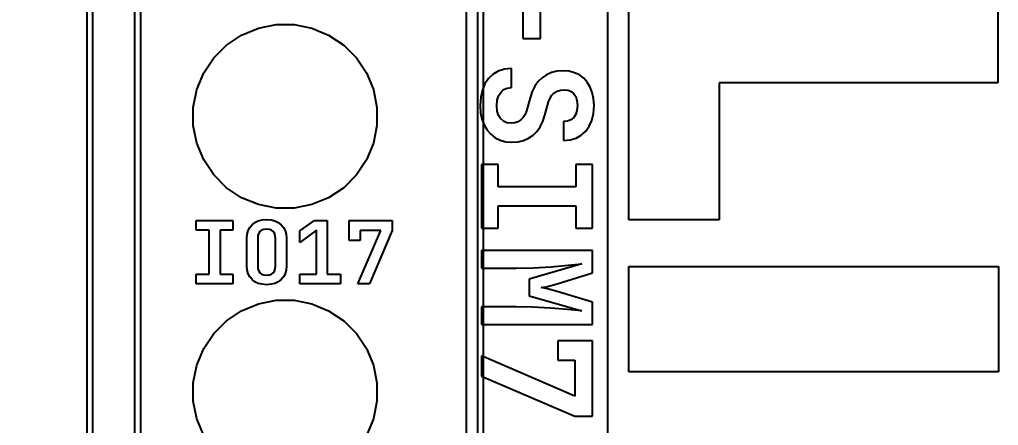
# Model space of a CAD drawing. Extents: x 100 to 191, y -173 to -30.
# Drawn here: x 130.88 to 139.9, y -80.13 to -76.39 of the extents above; entities that cross this region are included whole.
import ezdxf

# ---------------------------------------------------------------- set-up
doc = ezdxf.new("R2010")
doc.units = 0
doc.layers.get('0').update_dxf_attribs({"linetype": 'CONTINUOUS'})
doc.layers.get('Defpoints').update_dxf_attribs({"linetype": 'CONTINUOUS'})
doc.layers.add('BLACK', color=7, linetype='CONTINUOUS')
doc.dimstyles.get("Standard").update_dxf_attribs({"dimtxt": 3, "dimasz": 3, "dimexe": 0.18, "dimexo": 0.0625, "dimgap": 0.09, "dimtad": 0, "dimtih": 1, "dimtoh": 1, "dimzin": 0, "dimdsep": 46, "dimtxsty": 'Standard', "dimcen": 0.09, "dimclrd": 3, "dimclre": 3, "dimclrt": 3, "dimadec": 0, "dimazin": 0, "dimtfac": 1, "dimtofl": 0, "dimtmove": 0, "dimatfit": 3, "dimfxl": 1, "dimtolj": 1, "dimtzin": 0, "dimarcsym": 0})

# ---------------------------------------------------------------- blocks, each defined once
blk = doc.blocks.new('*D10')
at = {"color": 3, "linetype": 'Continuous', "lineweight": -2}
for p, q in [((133.262, -59.5056), (108.8342, -59.5056)), ((109.0142, -62.5056), (109.0142, -73.2024)), ((109.0142, -92.0656), (109.0142, -76.3824)), ((133.262, -95.0656), (108.8342, -95.0656))]:
    blk.add_line(p, q, dxfattribs=at)
at = {"color": 3, "linetype": 'Continuous'}
for points in [[(108.5142, -62.5056), (109.5142, -62.5056), (109.0142, -59.5056)], [(108.5142, -92.0656), (109.5142, -92.0656), (109.0142, -95.0656)]]:
    blk.add_solid(points, dxfattribs=at)
at = {"layer": 'Defpoints', "color": 0, "linetype": 'Continuous'}
for p in [(133.3245, -59.5056), (109.0142, -95.0656), (133.3245, -95.0656)]:
    blk.add_point(p, dxfattribs=at)
at = {"color": 3, "linetype": 'Continuous', "insert": (109.0142, -74.7924), "char_height": 3, "attachment_point": 5}
blk.add_mtext('\\A1;35.56', dxfattribs=at)
blk = doc.blocks.new('*D15')
at = {"color": 3, "linetype": 'Continuous', "lineweight": -2}
for p, q in [((134.512, -52.3956), (105.8707, -52.3909)), ((106.0503, -55.391), (106.042, -106.5032)), ((106.0332, -160.7954), (106.0415, -109.6832)), ((134.494, -163.8), (105.8527, -163.7954))]:
    blk.add_line(p, q, dxfattribs=at)
at = {"color": 3, "linetype": 'Continuous'}
for points in [[(105.5503, -55.3909), (106.5503, -55.391), (106.0507, -52.391)], [(105.5332, -160.7953), (106.5332, -160.7955), (106.0327, -163.7954)]]:
    blk.add_solid(points, dxfattribs=at)
at = {"layer": 'Defpoints', "color": 0, "linetype": 'Continuous'}
for p in [(134.5745, -52.3956), (106.0327, -163.7954), (134.5565, -163.8)]:
    blk.add_point(p, dxfattribs=at)
at = {"color": 3, "linetype": 'Continuous', "insert": (106.0417, -108.0932), "char_height": 3, "attachment_point": 5}
blk.add_mtext('\\A1;111.40', dxfattribs=at)

msp = doc.modelspace()

# ---------------------------------------------------------------- linework, layer by layer
at = {"layer": 'BLACK', "linetype": 'Continuous'}
for p, q in [((131.9407, -158.241995), (131.9407, -51.77095)), ((131.9907, -51.77095), (131.9907, -158.242)), ((131.4995, -96.86557), (131.4995, -55.16557)), ((135.1495, -55.16557), (135.1495, -96.86557)), ((131.5495, -55.19057), (131.5495, -96.84057)), ((135.0995, -96.84057), (135.0995, -55.19057)), ((134.995517, -93.565847), (134.995517, -75.024927)), ((136.294784, -75.024927), (136.294784, -93.565847)), ((136.489499, -78.240119), (136.489499, -76.003832)), ((139.888382, -76.003832), (139.888382, -76.974941)), ((135.51503, -76.120671), (135.51503, -76.568368)), ((135.677329, -76.568368), (135.677329, -76.120671)), ((133.077758, -76.472171), (133.241185, -76.439663)), ((133.241185, -76.439663), (133.407815, -76.439663)), ((133.407815, -76.439663), (133.571242, -76.472171)), ((132.785266, -76.628511), (132.923813, -76.535937)), ((132.923813, -76.535937), (133.077758, -76.472171)), ((133.571242, -76.472171), (133.725187, -76.535937)), ((133.725187, -76.535937), (133.863734, -76.628511)), ((132.667441, -76.746336), (132.785266, -76.628511)), ((133.863734, -76.628511), (133.981559, -76.746336)), ((135.51503, -76.568368), (135.677329, -76.568368)), ((132.574867, -76.884883), (132.667441, -76.746336)), ((133.981559, -76.746336), (134.074133, -76.884883)), ((132.511101, -77.038828), (132.574867, -76.884883)), ((134.074133, -76.884883), (134.137899, -77.038828)), ((135.240085, -76.89725), (135.198125, -76.93748)), ((135.288269, -76.868487), (135.240085, -76.89725)), ((135.343884, -76.850513), (135.288269, -76.868487)), ((135.408723, -76.843752), (135.343884, -76.850513)), ((135.408723, -77.01863), (135.408723, -76.843752)), ((135.7328, -76.901604), (135.691312, -76.929786)), ((135.778272, -76.881415), (135.7328, -76.901604)), ((135.828481, -76.869031), (135.778272, -76.881415)), ((135.884386, -76.864757), (135.828481, -76.869031)), ((135.941089, -76.869336), (135.884386, -76.864757)), ((135.99105, -76.882513), (135.941089, -76.869336)), ((136.03545, -76.903896), (135.99105, -76.882513)), ((136.074833, -76.933443), (136.03545, -76.903896)), ((135.165423, -76.985356), (135.141257, -77.04169)), ((135.198125, -76.93748), (135.165423, -76.985356)), ((135.655495, -76.964603), (135.625141, -77.006433)), ((135.691312, -76.929786), (135.655495, -76.964603)), ((136.107817, -76.970233), (136.074833, -76.933443)), ((136.134796, -77.015149), (136.107817, -76.970233)), ((139.888382, -76.974941), (137.323832, -76.974941)), ((137.323832, -76.974941), (137.323832, -78.240119)), ((132.478593, -77.202255), (132.511101, -77.038828)), ((134.137899, -77.038828), (134.170407, -77.202255)), ((135.141257, -77.04169), (135.125951, -77.108073)), ((135.291013, -77.096227), (135.310049, -77.064059)), ((135.310049, -77.064059), (135.336671, -77.038968)), ((135.336671, -77.038968), (135.368961, -77.023911)), ((135.368961, -77.023911), (135.408723, -77.01863)), ((135.600153, -77.056208), (135.580792, -77.115166)), ((135.625141, -77.006433), (135.600153, -77.056208)), ((135.764671, -77.116941), (135.782176, -77.089575)), ((135.782176, -77.089575), (135.803908, -77.068272)), ((135.803908, -77.068272), (135.829954, -77.05258)), ((135.829954, -77.05258), (135.859722, -77.042978)), ((135.859722, -77.042978), (135.894156, -77.039634)), ((135.894156, -77.039634), (135.930757, -77.044025)), ((135.930757, -77.044025), (135.960293, -77.056421)), ((135.960293, -77.056421), (135.984404, -77.076698)), ((135.984404, -77.076698), (136.001835, -77.103304)), ((136.153735, -77.064351), (136.134796, -77.015149)), ((136.165614, -77.120601), (136.153735, -77.064351)), ((135.125951, -77.108073), (135.120517, -77.186485)), ((135.27439, -77.18789), (135.278815, -77.136772)), ((135.278815, -77.136772), (135.291013, -77.096227)), ((135.580792, -77.115166), (135.548613, -77.232708)), ((135.717874, -77.273253), (135.751457, -77.151559)), ((135.751457, -77.151559), (135.764671, -77.116941)), ((136.001835, -77.103304), (136.01311, -77.138182)), ((136.017254, -77.183738), (136.012978, -77.230116)), ((136.01311, -77.138182), (136.017254, -77.183738)), ((136.164461, -77.259177), (136.169784, -77.185142)), ((136.169784, -77.185142), (136.165614, -77.120601)), ((132.478593, -77.368885), (132.478593, -77.202255)), ((134.170407, -77.202255), (134.170407, -77.368885)), ((135.120517, -77.186485), (135.124811, -77.252858)), ((135.124811, -77.252858), (135.137113, -77.311462)), ((135.278752, -77.237162), (135.27439, -77.18789)), ((135.290729, -77.275809), (135.278752, -77.237162)), ((135.535425, -77.267312), (135.517695, -77.295416)), ((135.548613, -77.232708), (135.535425, -77.267312)), ((135.698472, -77.332986), (135.717874, -77.273253)), ((136.00126, -77.266179), (135.982999, -77.294197)), ((136.012978, -77.230116), (136.00126, -77.266179)), ((136.149461, -77.321803), (136.164461, -77.259177)), ((135.137113, -77.311462), (135.156848, -77.363439)), ((135.156848, -77.363439), (135.184909, -77.411114)), ((135.309377, -77.306103), (135.290729, -77.275809)), ((135.335311, -77.329592), (135.309377, -77.306103)), ((135.366902, -77.343787), (135.335311, -77.329592)), ((135.405914, -77.348785), (135.366902, -77.343787)), ((135.439333, -77.345264), (135.405914, -77.348785)), ((135.468883, -77.335024), (135.439333, -77.345264)), ((135.495429, -77.31801), (135.468883, -77.335024)), ((135.517695, -77.295416), (135.495429, -77.31801)), ((135.673557, -77.383073), (135.698472, -77.332986)), ((135.926919, -77.328758), (135.888599, -77.333397)), ((135.888599, -77.333397), (135.888599, -77.508275)), ((135.957809, -77.315654), (135.926919, -77.328758)), ((135.982999, -77.294197), (135.957809, -77.315654)), ((136.125734, -77.374939), (136.149461, -77.321803)), ((132.511101, -77.532312), (132.478593, -77.368885)), ((134.170407, -77.368885), (134.137899, -77.532312)), ((135.184909, -77.411114), (135.219067, -77.4502)), ((135.219067, -77.4502), (135.259674, -77.481653)), ((135.608025, -77.459305), (135.64343, -77.424842)), ((135.64343, -77.424842), (135.673557, -77.383073)), ((136.05255, -77.457831), (136.093519, -77.420104)), ((136.093519, -77.420104), (136.125734, -77.374939)), ((132.574867, -77.686257), (132.511101, -77.532312)), ((134.137899, -77.532312), (134.074133, -77.686257)), ((135.259674, -77.481653), (135.305603, -77.504743)), ((135.305603, -77.504743), (135.356301, -77.518815)), ((135.356301, -77.518815), (135.412875, -77.523663)), ((135.412875, -77.523663), (135.470338, -77.519378)), ((135.470338, -77.519378), (135.521352, -77.507034)), ((135.521352, -77.507034), (135.566971, -77.487038)), ((135.566971, -77.487038), (135.608025, -77.459305)), ((135.888599, -77.508275), (135.951506, -77.501867)), ((135.951506, -77.501867), (136.005599, -77.484904)), ((136.005599, -77.484904), (136.05255, -77.457831)), ((132.667441, -77.824804), (132.574867, -77.686257)), ((134.074133, -77.686257), (133.981559, -77.824804)), ((135.288372, -77.729132), (135.1345, -77.729132)), ((135.1345, -77.729132), (135.1345, -78.316719)), ((135.288372, -77.934784), (135.288372, -77.729132)), ((136.155801, -77.729132), (136.001867, -77.729132)), ((136.001867, -77.729132), (136.001867, -77.934784)), ((136.155801, -78.316719), (136.155801, -77.729132)), ((132.785266, -77.942629), (132.667441, -77.824804)), ((133.981559, -77.824804), (133.863734, -77.942629)), ((132.923813, -78.035203), (132.785266, -77.942629)), ((133.863734, -77.942629), (133.725187, -78.035203)), ((136.001867, -77.934784), (135.288372, -77.934784)), ((133.077758, -78.098969), (132.923813, -78.035203)), ((133.725187, -78.035203), (133.571242, -78.098969)), ((133.241185, -78.131477), (133.077758, -78.098969)), ((133.407815, -78.131477), (133.241185, -78.131477)), ((133.571242, -78.098969), (133.407815, -78.131477)), ((135.288372, -78.316719), (135.288372, -78.111067)), ((135.288372, -78.111067), (136.001867, -78.111067)), ((136.001867, -78.111067), (136.001867, -78.316719)), ((132.506455, -78.332714), (132.506455, -78.244741)), ((132.506455, -78.244741), (132.842262, -78.244741)), ((132.842262, -78.244741), (132.842262, -78.332714)), ((133.02086, -78.283545), (133.046697, -78.263636)), ((133.046697, -78.263636), (133.076894, -78.249104)), ((133.076894, -78.249104), (133.112292, -78.239977)), ((133.112292, -78.239977), (133.153989, -78.236749)), ((133.153989, -78.236749), (133.195667, -78.239976)), ((133.195667, -78.239976), (133.231054, -78.249103)), ((133.231054, -78.249103), (133.261246, -78.263634)), ((133.261246, -78.263634), (133.287083, -78.283545)), ((133.460099, -78.341508), (133.594414, -78.244741)), ((133.594414, -78.244741), (133.712747, -78.244741)), ((133.712747, -78.244741), (133.712747, -78.740476)), ((133.914901, -78.427841), (133.914901, -78.244741)), ((133.914901, -78.244741), (134.310694, -78.244741)), ((134.310694, -78.244741), (134.310694, -78.337495)), ((137.323832, -78.240119), (136.489499, -78.240119)), ((132.623986, -78.332714), (132.506455, -78.332714)), ((132.623986, -78.740476), (132.623986, -78.332714)), ((132.842262, -78.332714), (132.724731, -78.332714)), ((132.724731, -78.332714), (132.724731, -78.740476)), ((132.975017, -78.370473), (132.984482, -78.337141)), ((132.984482, -78.337141), (132.999709, -78.308417)), ((132.999709, -78.308417), (133.02086, -78.283545)), ((133.092397, -78.346707), (133.081297, -78.362578)), ((133.107648, -78.334929), (133.092397, -78.346707)), ((133.127687, -78.32743), (133.107648, -78.334929)), ((133.153989, -78.324688), (133.127687, -78.32743)), ((133.180268, -78.327429), (133.153989, -78.324688)), ((133.200296, -78.334928), (133.180268, -78.327429)), ((133.215546, -78.346707), (133.200296, -78.334928)), ((133.226667, -78.362581), (133.215546, -78.346707)), ((133.287083, -78.283545), (133.308288, -78.308425)), ((133.308288, -78.308425), (133.323522, -78.337035)), ((133.323522, -78.337035), (133.332972, -78.370106)), ((133.612804, -78.333482), (133.460099, -78.447034)), ((133.460099, -78.447034), (133.460099, -78.341508)), ((133.612804, -78.740476), (133.612804, -78.333482)), ((133.99408, -78.828415), (134.206738, -78.337495)), ((134.206738, -78.337495), (134.015646, -78.337495)), ((134.015646, -78.337495), (134.015646, -78.427841)), ((134.310694, -78.337495), (134.101212, -78.828415)), ((135.1345, -78.316719), (135.288372, -78.316719)), ((136.001867, -78.316719), (136.155801, -78.316719)), ((132.971692, -78.409451), (132.975017, -78.370473)), ((132.971692, -78.663704), (132.971692, -78.409451)), ((133.074215, -78.383047), (133.071634, -78.409451)), ((133.071634, -78.409451), (133.071634, -78.663704)), ((133.081297, -78.362578), (133.074215, -78.383047)), ((133.23376, -78.38305), (133.226667, -78.362581)), ((133.236344, -78.409451), (133.23376, -78.38305)), ((133.236344, -78.663704), (133.236344, -78.409451)), ((133.332972, -78.370106), (133.336287, -78.408648)), ((133.336287, -78.408648), (133.336287, -78.663704)), ((134.015646, -78.427841), (133.914901, -78.427841)), ((136.155801, -78.520784), (135.1345, -78.520784)), ((135.1345, -78.520784), (135.1345, -78.684488)), ((136.155801, -78.727841), (136.155801, -78.520784)), ((132.975017, -78.702682), (132.971692, -78.663704)), ((132.984481, -78.73602), (132.975017, -78.702682)), ((133.071634, -78.663704), (133.074215, -78.690132)), ((133.074215, -78.690132), (133.081298, -78.710611)), ((133.081298, -78.710611), (133.092397, -78.726483)), ((133.215546, -78.726483), (133.226665, -78.710609)), ((133.226665, -78.710609), (133.23376, -78.690129)), ((133.23376, -78.690129), (133.236344, -78.663704)), ((133.33296, -78.70268), (133.32349, -78.736017)), ((133.336287, -78.663704), (133.33296, -78.70268)), ((135.1345, -78.684488), (135.452076, -78.684488)), ((135.452076, -78.684488), (135.610834, -78.680275)), ((136.056455, -78.643882), (135.57377, -78.785177)), ((135.610834, -78.680275), (135.776614, -78.670444)), ((135.776614, -78.670444), (135.93122, -78.657865)), ((135.93122, -78.657865), (136.056455, -78.643882)), ((136.489499, -79.638654), (136.489499, -78.667544)), ((136.489499, -78.667544), (139.895221, -78.667544)), ((139.895221, -78.667544), (139.895221, -79.638654)), ((132.506455, -78.828415), (132.506455, -78.740476)), ((132.506455, -78.740476), (132.623986, -78.740476)), ((132.724731, -78.740476), (132.842262, -78.740476)), ((132.842262, -78.740476), (132.842262, -78.828415)), ((132.999708, -78.764757), (132.984481, -78.73602)), ((133.02086, -78.789645), (132.999708, -78.764757)), ((133.046695, -78.809538), (133.02086, -78.789645)), ((133.092397, -78.726483), (133.107645, -78.738241)), ((133.107645, -78.738241), (133.127684, -78.745729)), ((133.127684, -78.745729), (133.153989, -78.748467)), ((133.153989, -78.748467), (133.180271, -78.745729)), ((133.180271, -78.745729), (133.200299, -78.738242)), ((133.200299, -78.738242), (133.215546, -78.726483)), ((133.287083, -78.789645), (133.261248, -78.80954)), ((133.308252, -78.764754), (133.287083, -78.789645)), ((133.32349, -78.736017), (133.308252, -78.764754)), ((133.460901, -78.828415), (133.460901, -78.740476)), ((133.460901, -78.740476), (133.612804, -78.740476)), ((133.712747, -78.740476), (133.835058, -78.740476)), ((133.835058, -78.740476), (133.835058, -78.828415)), ((135.57377, -78.785177), (135.57377, -78.937707)), ((135.831202, -78.828591), (136.155801, -78.727841)), ((132.842262, -78.828415), (132.506455, -78.828415)), ((133.076891, -78.824059), (133.046695, -78.809538)), ((133.11229, -78.833181), (133.076891, -78.824059)), ((133.153989, -78.836406), (133.11229, -78.833181)), ((133.19567, -78.833181), (133.153989, -78.836406)), ((133.231057, -78.824061), (133.19567, -78.833181)), ((133.261248, -78.80954), (133.231057, -78.824061)), ((133.835058, -78.828415), (133.460901, -78.828415)), ((134.101212, -78.828415), (133.99408, -78.828415)), ((135.682947, -78.863579), (135.742359, -78.851672)), ((135.742359, -78.875425), (135.682947, -78.863579)), ((135.742359, -78.851672), (135.831202, -78.828591)), ((135.831202, -78.89991), (135.742359, -78.875425)), ((133.077758, -79.012171), (133.241185, -78.979663)), ((133.241185, -78.979663), (133.407815, -78.979663)), ((133.407815, -78.979663), (133.571242, -79.012171)), ((135.57377, -78.937707), (136.056455, -79.076192)), ((136.155801, -78.996447), (135.831202, -78.89991)), ((132.785266, -79.168511), (132.923813, -79.075937)), ((132.923813, -79.075937), (133.077758, -79.012171)), ((133.571242, -79.012171), (133.725187, -79.075937)), ((133.725187, -79.075937), (133.863734, -79.168511)), ((135.452076, -79.0398), (135.1345, -79.0398)), ((135.1345, -79.0398), (135.1345, -79.203504)), ((135.604545, -79.043281), (135.452076, -79.0398)), ((135.769653, -79.052379), (135.604545, -79.043281)), ((135.926335, -79.064285), (135.769653, -79.052379)), ((136.056455, -79.076192), (135.926335, -79.064285)), ((136.155801, -79.203504), (136.155801, -78.996447)), ((132.667441, -79.286336), (132.785266, -79.168511)), ((133.863734, -79.168511), (133.981559, -79.286336)), ((135.1345, -79.203504), (136.155801, -79.203504)), ((132.574867, -79.424883), (132.667441, -79.286336)), ((133.981559, -79.286336), (134.074133, -79.424883)), ((132.511101, -79.578828), (132.574867, -79.424883)), ((134.074133, -79.424883), (134.137899, -79.578828)), ((136.155801, -79.354385), (135.835415, -79.354385)), ((135.835415, -79.354385), (135.835415, -79.530667)), ((136.155801, -80.046936), (136.155801, -79.354385)), ((135.993502, -79.865036), (135.1345, -79.492932)), ((135.1345, -79.492932), (135.1345, -79.680388)), ((132.478593, -79.742255), (132.511101, -79.578828)), ((134.137899, -79.578828), (134.170407, -79.742255)), ((135.835415, -79.530667), (135.993502, -79.530667)), ((135.993502, -79.530667), (135.993502, -79.865036)), ((135.1345, -79.680388), (135.993502, -80.046936)), ((139.895221, -79.638654), (136.489499, -79.638654)), ((132.478593, -79.908885), (132.478593, -79.742255)), ((134.170407, -79.742255), (134.170407, -79.908885)), ((132.511101, -80.072312), (132.478593, -79.908885)), ((134.170407, -79.908885), (134.137899, -80.072312)), ((135.993502, -80.046936), (136.155801, -80.046936)), ((132.574867, -80.226257), (132.511101, -80.072312)), ((134.137899, -80.072312), (134.074133, -80.226257))]:
    msp.add_line(p, q, dxfattribs=at)

# ---------------------------------------------------------------- dimensions: what is measured, and where the dimension line sits
at = {"linetype": 'Continuous'}
dim = msp.add_aligned_dim(p1=(134.5745, -52.39557), p2=(134.5565, -163.8), distance=-28.523753, dimstyle='Standard', dxfattribs=at)
dim.commit()
dim.dimension.update_dxf_attribs({"geometry": '*D15', "text_midpoint": (106.041747, -108.093176)})
dim = msp.add_linear_dim(base=(109.014187, -95.06557), p1=(133.3245, -59.50557), p2=(133.3245, -95.06557), angle=90, dimstyle='Standard', dxfattribs=at)
dim.commit()
dim.dimension.update_dxf_attribs({"geometry": '*D10', "text_midpoint": (109.014187, -74.792386), "dimtype": 160})

doc.saveas('drawing.dxf')
